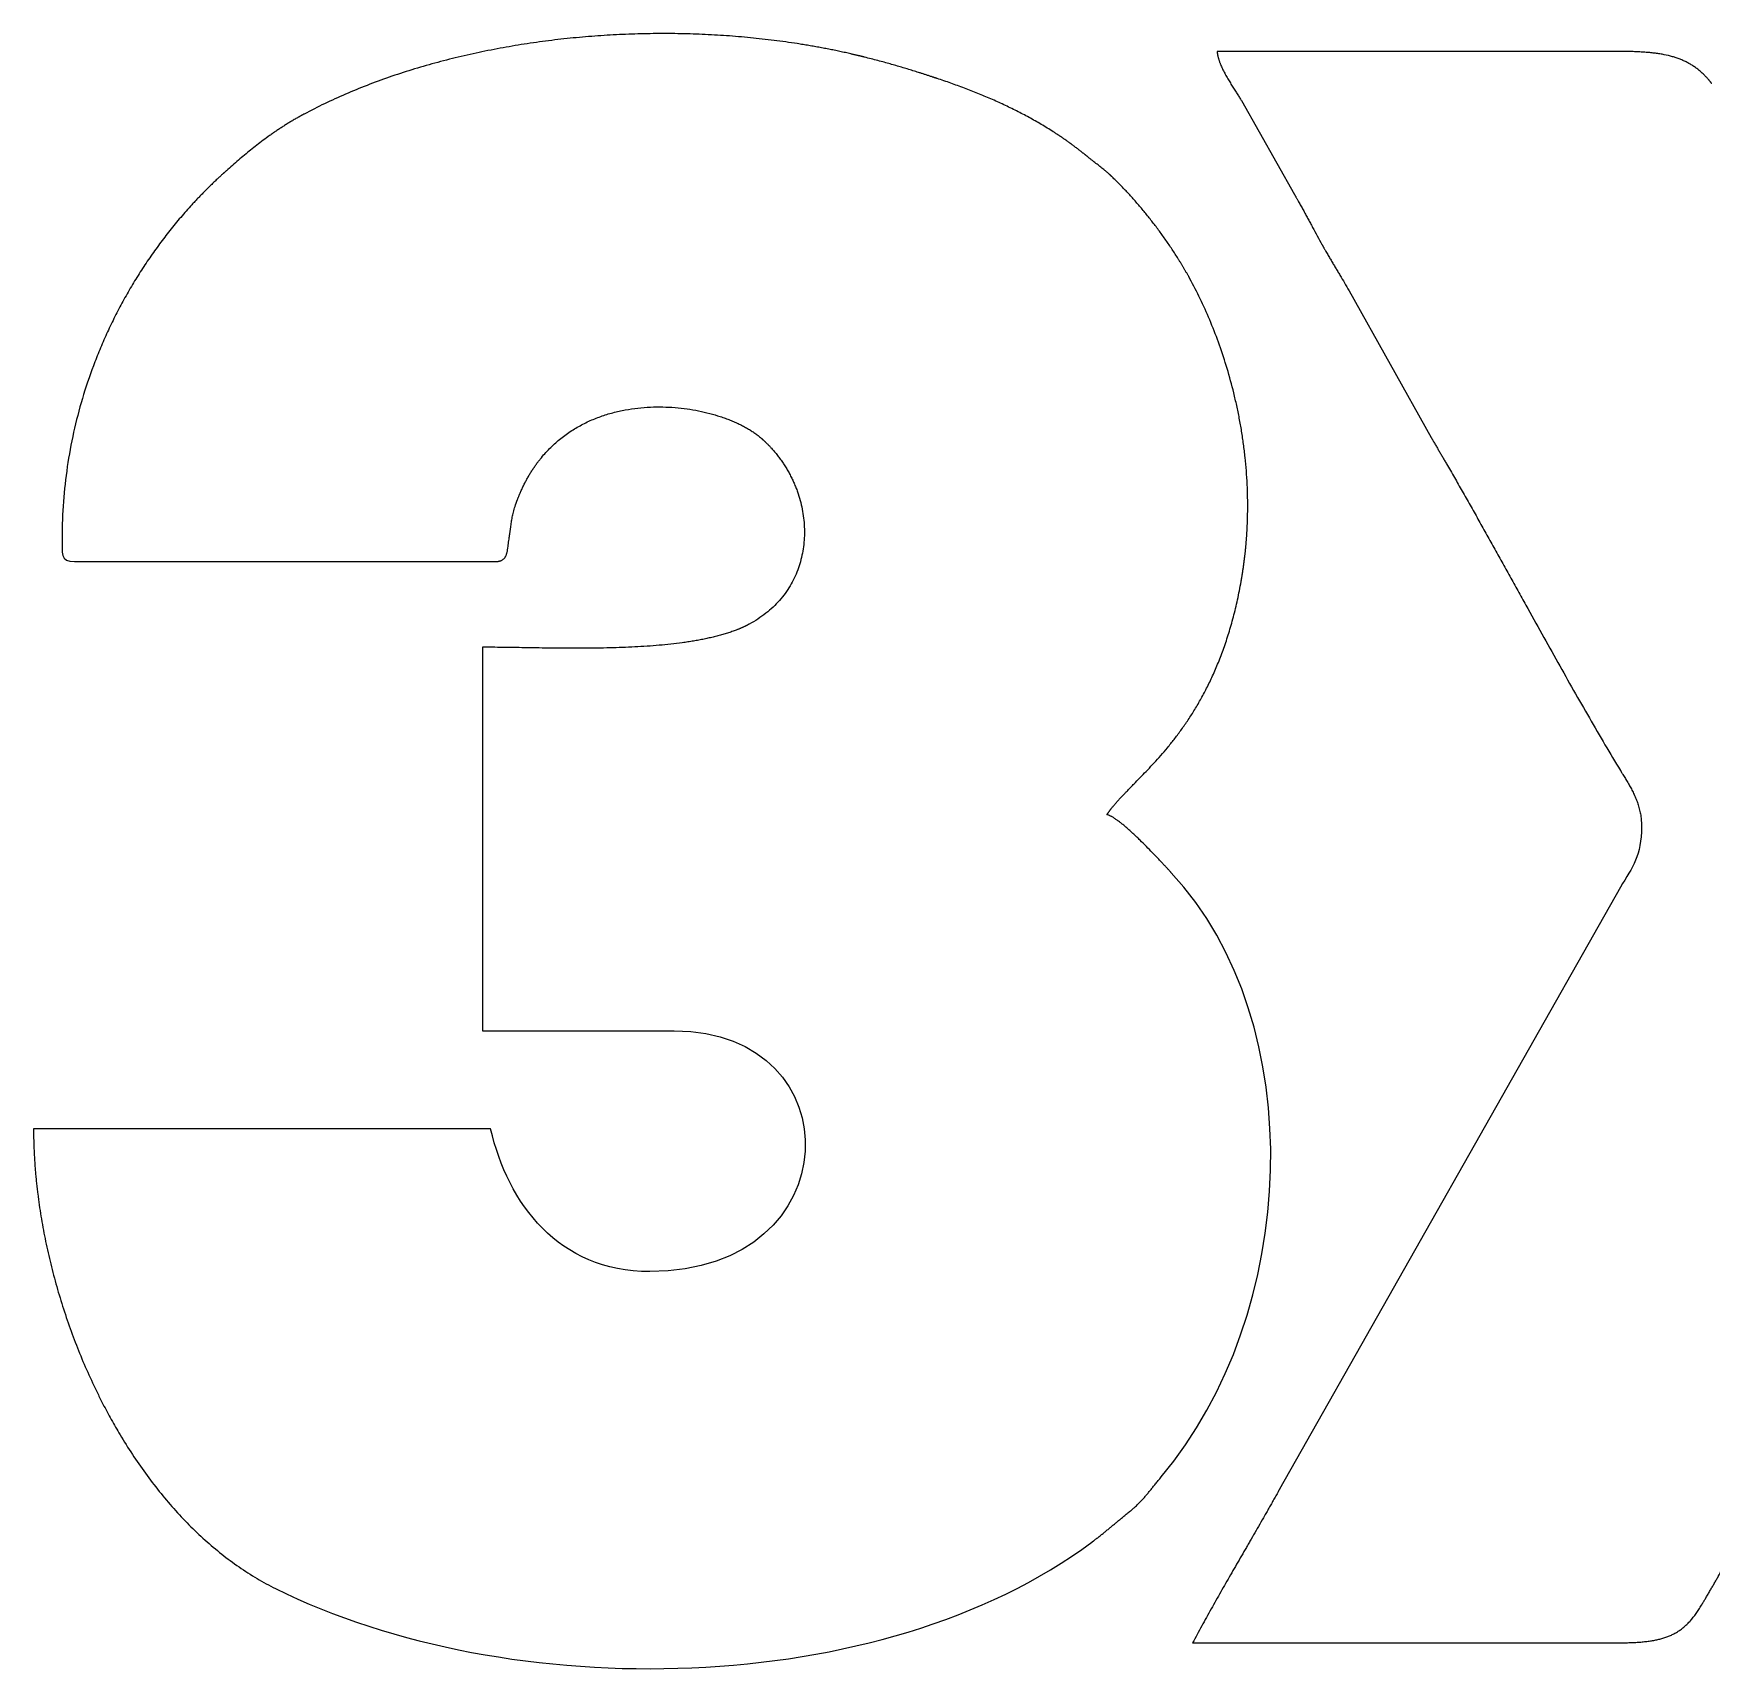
# Model space of a CAD drawing. Header units: millimetres. Extents: x -156 to 4, y -150 to -11.
# Drawn here: x -109.93 to -66.42, y -98.62 to -56.38 of the extents above; entities that cross this region are included whole.
import ezdxf

# ---------------------------------------------------------------- set-up
doc = ezdxf.new("R2010")
doc.units = ezdxf.units.MM
doc.layers.get('0').update_dxf_attribs({"linetype": 'CONTINUOUS'})

msp = doc.modelspace()

# ---------------------------------------------------------------- linework, layer by layer
for p, q in [((-68.971, -56.84), (-79.237, -56.841)), ((-78.608, -58.116), (-77.231, -60.55)), ((-75.817, -63.051), (-73.689, -66.85)), ((-108.871, -70.07), (-97.97, -70.07)), ((-98.287, -72.293), (-98.287, -82.241)), ((-68.78, -78.517), (-77.617, -94.127)), ((-98.287, -82.241), (-93.313, -82.241)), ((-98.076, -84.781), (-109.929, -84.781)), ((-79.872, -98.116), (-69.289, -98.116))]:
    msp.add_line(p, q)
for points, knots in [([(-88.381, -56.989), (-88.381, -56.989), (-88.381, -56.989), (-88.381, -56.988), (-88.381, -56.988), (-88.382, -56.988), (-88.382, -56.988), (-88.383, -56.988), (-88.384, -56.988), (-88.385, -56.987), (-88.386, -56.987), (-88.388, -56.987), (-88.39, -56.986), (-88.392, -56.986), (-88.395, -56.985), (-88.398, -56.984), (-88.403, -56.983), (-88.407, -56.982), (-88.411, -56.981), (-88.417, -56.979), (-88.425, -56.978), (-88.433, -56.975), (-88.442, -56.973), (-88.454, -56.97), (-88.469, -56.967), (-88.486, -56.962), (-88.504, -56.958), (-88.521, -56.954), (-88.539, -56.95), (-88.563, -56.944), (-88.592, -56.937), (-88.628, -56.928), (-88.663, -56.92), (-88.699, -56.912), (-88.746, -56.901), (-88.805, -56.887), (-88.877, -56.871), (-88.949, -56.856), (-89.021, -56.84), (-89.093, -56.825), (-89.165, -56.81), (-89.262, -56.79), (-89.384, -56.766), (-89.53, -56.739), (-89.677, -56.712), (-89.825, -56.686), (-89.974, -56.662), (-90.174, -56.63), (-90.425, -56.593), (-90.728, -56.553), (-91.033, -56.517), (-91.341, -56.484), (-91.65, -56.457), (-91.962, -56.433), (-92.275, -56.413), (-92.695, -56.392), (-93.223, -56.377), (-93.859, -56.376), (-94.497, -56.391), (-95.137, -56.423), (-95.776, -56.473), (-96.413, -56.54), (-97.047, -56.625), (-97.676, -56.727), (-98.3, -56.847), (-98.916, -56.984), (-99.524, -57.14), (-100.121, -57.313), (-100.707, -57.505), (-101.281, -57.716), (-101.84, -57.944), (-102.383, -58.192), (-102.736, -58.37), (-102.91, -58.463)], [0, 0, 0, 0, 0.000047, 0.000094, 0.000188, 0.000376, 0.000564, 0.000752, 0.001129, 0.001505, 0.001882, 0.002258, 0.003011, 0.003764, 0.004517, 0.006024, 0.00753, 0.009037, 0.010544, 0.012051, 0.015066, 0.018082, 0.021098, 0.024116, 0.030153, 0.036194, 0.042239, 0.048286, 0.054337, 0.060391, 0.07251, 0.084642, 0.096787, 0.108945, 0.121116, 0.145498, 0.169931, 0.194415, 0.21895, 0.243535, 0.268169, 0.292852, 0.342362, 0.392062, 0.441947, 0.492013, 0.542255, 0.592668, 0.693991, 0.795947, 0.898497, 1.001605, 1.105232, 1.209341, 1.313893, 1.41885, 1.629816, 1.841933, 2.054891, 2.268381, 2.482098, 2.695742, 2.90902, 3.121649, 3.333356, 3.543879, 3.752975, 3.960417, 4.165998, 4.369537, 4.57088, 4.769905, 4.966524, 4.966524, 4.966524, 4.966524]), ([(-86.5, -57.542), (-86.5, -57.541), (-86.501, -57.541), (-86.503, -57.541), (-86.506, -57.539), (-86.51, -57.538), (-86.516, -57.536), (-86.523, -57.534), (-86.531, -57.531), (-86.545, -57.526), (-86.563, -57.521), (-86.584, -57.514), (-86.604, -57.507), (-86.632, -57.498), (-86.666, -57.487), (-86.706, -57.474), (-86.759, -57.456), (-86.824, -57.435), (-86.901, -57.41), (-87.002, -57.378), (-87.125, -57.339), (-87.272, -57.294), (-87.419, -57.25), (-87.566, -57.207), (-87.717, -57.164), (-87.872, -57.121), (-88.094, -57.062), (-88.264, -57.018), (-88.381, -56.989)], [0, 0, 0, 0, 0.0004679, 0.0009356, 0.0018705, 0.0037379, 0.005602, 0.0074629, 0.0111753, 0.014875, 0.0222373, 0.0295509, 0.0368172, 0.0440372, 0.0583433, 0.0724787, 0.0864529, 0.1139556, 0.1409274, 0.1674441, 0.2194167, 0.2704819, 0.321249, 0.3723279, 0.4243289, 0.4778627, 0.53354, 0.6537673, 0.6537673, 0.6537673, 0.6537673]), ([(-79.237, -56.841), (-79.237, -56.841), (-79.237, -56.841), (-79.237, -56.841), (-79.237, -56.841), (-79.237, -56.841), (-79.237, -56.842), (-79.237, -56.842), (-79.237, -56.842), (-79.237, -56.843), (-79.237, -56.843), (-79.237, -56.844), (-79.237, -56.845), (-79.237, -56.846), (-79.237, -56.848), (-79.237, -56.849), (-79.237, -56.851), (-79.236, -56.854), (-79.236, -56.857), (-79.236, -56.861), (-79.235, -56.864), (-79.235, -56.869), (-79.234, -56.874), (-79.233, -56.881), (-79.232, -56.887), (-79.231, -56.896), (-79.229, -56.908), (-79.227, -56.921), (-79.224, -56.935), (-79.221, -56.948), (-79.218, -56.962), (-79.214, -56.98), (-79.208, -57.004), (-79.2, -57.031), (-79.191, -57.06), (-79.182, -57.088), (-79.172, -57.116), (-79.161, -57.145), (-79.146, -57.183), (-79.126, -57.231), (-79.099, -57.289), (-79.071, -57.346), (-79.041, -57.404), (-79.01, -57.461), (-78.967, -57.537), (-78.912, -57.63), (-78.845, -57.738), (-78.779, -57.841), (-78.726, -57.924), (-78.686, -57.988), (-78.658, -58.032), (-78.632, -58.075), (-78.616, -58.103), (-78.608, -58.116)], [0, 0, 0, 0, 0.0000171, 0.0000342, 0.0000685, 0.0001371, 0.0002057, 0.0002743, 0.0004115, 0.0005487, 0.0008233, 0.001098, 0.0013729, 0.0016479, 0.0021982, 0.002749, 0.0033004, 0.0044047, 0.0055111, 0.0066196, 0.0077302, 0.0088429, 0.0110746, 0.0133148, 0.0155636, 0.0178209, 0.0223613, 0.0269361, 0.0315454, 0.0361892, 0.0408674, 0.0455798, 0.0551059, 0.0647652, 0.074554, 0.0844681, 0.0945022, 0.1046507, 0.1149071, 0.1357153, 0.1568671, 0.1782958, 0.1999299, 0.2216936, 0.2435079, 0.2869585, 0.3296051, 0.370747, 0.4096707, 0.4280768, 0.4456602, 0.4623331, 0.4780096, 0.4780096, 0.4780096, 0.4780096]), ([(-66.413, -57.669), (-66.413, -57.669), (-66.413, -57.669), (-66.413, -57.669), (-66.413, -57.669), (-66.413, -57.668), (-66.413, -57.668), (-66.413, -57.668), (-66.414, -57.668), (-66.414, -57.667), (-66.414, -57.667), (-66.415, -57.666), (-66.416, -57.665), (-66.416, -57.664), (-66.417, -57.663), (-66.418, -57.662), (-66.42, -57.66), (-66.422, -57.657), (-66.424, -57.655), (-66.426, -57.652), (-66.429, -57.649), (-66.432, -57.645), (-66.435, -57.64), (-66.44, -57.635), (-66.445, -57.629), (-66.451, -57.622), (-66.458, -57.613), (-66.467, -57.602), (-66.477, -57.591), (-66.486, -57.58), (-66.495, -57.569), (-66.507, -57.555), (-66.523, -57.538), (-66.542, -57.518), (-66.56, -57.498), (-66.579, -57.478), (-66.605, -57.452), (-66.636, -57.421), (-66.675, -57.385), (-66.715, -57.351), (-66.754, -57.318), (-66.795, -57.286), (-66.836, -57.256), (-66.891, -57.218), (-66.962, -57.173), (-67.05, -57.124), (-67.141, -57.08), (-67.234, -57.041), (-67.331, -57.006), (-67.467, -56.964), (-67.608, -56.931), (-67.755, -56.904), (-67.871, -56.888), (-67.991, -56.874), (-68.116, -56.863), (-68.246, -56.854), (-68.381, -56.848), (-68.521, -56.843), (-68.666, -56.841), (-68.816, -56.84), (-68.919, -56.84), (-68.971, -56.84)], [0, 0, 0, 0, 0.000019, 0.000038, 0.0000762, 0.0001524, 0.0002287, 0.0003049, 0.0004574, 0.0006099, 0.0009147, 0.0012195, 0.0015242, 0.0018288, 0.0024377, 0.0030463, 0.0036545, 0.0048698, 0.0060838, 0.0072963, 0.0085074, 0.0097171, 0.0121323, 0.014542, 0.0169462, 0.0193449, 0.0241262, 0.0288861, 0.0336251, 0.0383436, 0.0430417, 0.0477201, 0.0570185, 0.0662419, 0.0753931, 0.0844751, 0.0934911, 0.1113364, 0.128954, 0.1463689, 0.1636066, 0.1806923, 0.197652, 0.2145113, 0.248028, 0.2814497, 0.3149754, 0.348797, 0.3830965, 0.418045, 0.4904981, 0.528299, 0.5673128, 0.6076522, 0.6494205, 0.6927129, 0.7376173, 0.7842157, 0.8325852, 0.8827987, 0.9349261, 0.9349261, 0.9349261, 0.9349261]), ([(-82.6, -59.568), (-82.6, -59.568), (-82.6, -59.568), (-82.6, -59.568), (-82.6, -59.568), (-82.601, -59.567), (-82.601, -59.567), (-82.602, -59.566), (-82.603, -59.565), (-82.604, -59.564), (-82.606, -59.563), (-82.608, -59.561), (-82.611, -59.559), (-82.614, -59.557), (-82.617, -59.554), (-82.622, -59.55), (-82.628, -59.545), (-82.635, -59.539), (-82.644, -59.532), (-82.653, -59.525), (-82.662, -59.517), (-82.674, -59.508), (-82.689, -59.496), (-82.707, -59.481), (-82.725, -59.467), (-82.749, -59.448), (-82.779, -59.425), (-82.815, -59.397), (-82.851, -59.369), (-82.888, -59.341), (-82.924, -59.314), (-82.973, -59.277), (-83.034, -59.232), (-83.109, -59.179), (-83.183, -59.127), (-83.258, -59.075), (-83.334, -59.024), (-83.41, -58.974), (-83.512, -58.907), (-83.641, -58.827), (-83.797, -58.732), (-83.955, -58.641), (-84.114, -58.552), (-84.275, -58.466), (-84.492, -58.354), (-84.768, -58.22), (-85.104, -58.068), (-85.445, -57.925), (-85.792, -57.79), (-86.144, -57.662), (-86.38, -57.581), (-86.5, -57.542)], [0, 0, 0, 0, 0.00006, 0.00012, 0.000239, 0.000479, 0.000718, 0.000957, 0.001436, 0.001915, 0.002872, 0.00383, 0.004787, 0.005745, 0.007659, 0.009574, 0.011488, 0.015316, 0.019143, 0.02297, 0.026796, 0.030622, 0.038271, 0.045917, 0.053562, 0.061204, 0.076481, 0.091749, 0.10701, 0.122263, 0.137509, 0.152748, 0.183208, 0.213646, 0.244067, 0.274472, 0.304866, 0.335251, 0.36563, 0.426384, 0.487149, 0.547946, 0.608794, 0.669712, 0.730715, 0.853031, 0.975851, 1.099257, 1.223312, 1.348062, 1.473537, 1.473537, 1.473537, 1.473537]), ([(-102.91, -58.463), (-102.91, -58.463), (-102.91, -58.463), (-102.91, -58.463), (-102.911, -58.463), (-102.911, -58.464), (-102.912, -58.464), (-102.913, -58.465), (-102.914, -58.465), (-102.916, -58.466), (-102.919, -58.468), (-102.922, -58.469), (-102.925, -58.471), (-102.929, -58.473), (-102.934, -58.476), (-102.94, -58.479), (-102.948, -58.483), (-102.958, -58.489), (-102.97, -58.495), (-102.982, -58.502), (-102.994, -58.508), (-103.01, -58.517), (-103.03, -58.528), (-103.053, -58.541), (-103.077, -58.555), (-103.108, -58.572), (-103.147, -58.595), (-103.193, -58.622), (-103.239, -58.649), (-103.285, -58.676), (-103.33, -58.704), (-103.39, -58.741), (-103.464, -58.788), (-103.552, -58.846), (-103.639, -58.904), (-103.724, -58.963), (-103.837, -59.042), (-103.976, -59.144), (-104.139, -59.269), (-104.301, -59.397), (-104.46, -59.528), (-104.617, -59.661), (-104.774, -59.797), (-104.878, -59.889), (-104.93, -59.935)], [0, 0, 0, 0, 0.0000713, 0.0001427, 0.0002855, 0.000571, 0.0008565, 0.001142, 0.001713, 0.0022838, 0.0034253, 0.0045665, 0.0057073, 0.0068478, 0.009128, 0.0114069, 0.0136845, 0.0182361, 0.0227828, 0.0273247, 0.0318618, 0.0363942, 0.0454449, 0.0544773, 0.0634918, 0.0724887, 0.0904313, 0.1083082, 0.1261225, 0.1438772, 0.1615752, 0.1792196, 0.2143583, 0.2493165, 0.2841164, 0.3187794, 0.3533268, 0.422155, 0.4907595, 0.5592893, 0.6278851, 0.6966803, 0.765802, 0.8353714, 0.8353714, 0.8353714, 0.8353714]), ([(-81.961, -60.093), (-81.961, -60.093), (-81.961, -60.093), (-81.961, -60.093), (-81.962, -60.092), (-81.962, -60.092), (-81.963, -60.091), (-81.964, -60.09), (-81.966, -60.088), (-81.968, -60.086), (-81.971, -60.083), (-81.974, -60.08), (-81.978, -60.077), (-81.982, -60.072), (-81.988, -60.067), (-81.995, -60.061), (-82.004, -60.052), (-82.015, -60.042), (-82.029, -60.029), (-82.042, -60.017), (-82.055, -60.005), (-82.073, -59.99), (-82.095, -59.971), (-82.121, -59.948), (-82.147, -59.927), (-82.181, -59.898), (-82.223, -59.864), (-82.275, -59.823), (-82.326, -59.783), (-82.379, -59.743), (-82.432, -59.702), (-82.486, -59.659), (-82.543, -59.615), (-82.58, -59.584), (-82.6, -59.568)], [0, 0, 0, 0, 0.0001004, 0.0002008, 0.0004015, 0.0008026, 0.0012035, 0.001604, 0.002404, 0.0032028, 0.0047964, 0.006385, 0.0079685, 0.0095469, 0.0126892, 0.0158121, 0.0189162, 0.0250696, 0.0311532, 0.0371703, 0.0431247, 0.04902, 0.0606471, 0.0720801, 0.083347, 0.0944758, 0.116429, 0.1381586, 0.1598804, 0.1818083, 0.204155, 0.2271335, 0.2509579, 0.2758444, 0.2758444, 0.2758444, 0.2758444]), ([(-104.93, -59.935), (-104.93, -59.935), (-104.93, -59.935), (-104.93, -59.935), (-104.931, -59.935), (-104.931, -59.935), (-104.931, -59.936), (-104.932, -59.936), (-104.932, -59.937), (-104.933, -59.937), (-104.934, -59.938), (-104.935, -59.939), (-104.937, -59.941), (-104.938, -59.942), (-104.94, -59.944), (-104.943, -59.946), (-104.946, -59.949), (-104.951, -59.953), (-104.956, -59.958), (-104.961, -59.962), (-104.966, -59.967), (-104.973, -59.973), (-104.981, -59.98), (-104.991, -59.989), (-105.001, -59.998), (-105.011, -60.008), (-105.021, -60.017), (-105.035, -60.029), (-105.052, -60.044), (-105.072, -60.063), (-105.092, -60.081), (-105.112, -60.1), (-105.138, -60.124), (-105.172, -60.155), (-105.211, -60.193), (-105.251, -60.23), (-105.29, -60.268), (-105.329, -60.306), (-105.368, -60.344), (-105.42, -60.395), (-105.484, -60.46), (-105.561, -60.537), (-105.637, -60.616), (-105.712, -60.695), (-105.787, -60.775), (-105.885, -60.883), (-106.007, -61.019), (-106.15, -61.185), (-106.29, -61.354), (-106.428, -61.525), (-106.562, -61.699), (-106.694, -61.876), (-106.823, -62.055), (-106.991, -62.296), (-107.193, -62.604), (-107.424, -62.982), (-107.641, -63.369), (-107.846, -63.763), (-108.038, -64.166), (-108.216, -64.575), (-108.435, -65.131), (-108.673, -65.841), (-108.9, -66.716), (-109.065, -67.609), (-109.166, -68.517), (-109.188, -69.128), (-109.188, -69.435)], [0, 0, 0, 0, 0.000035, 0.000071, 0.000142, 0.000283, 0.000425, 0.000567, 0.00085, 0.001134, 0.001701, 0.002268, 0.002835, 0.003402, 0.004536, 0.00567, 0.006804, 0.009072, 0.01134, 0.013609, 0.015877, 0.018146, 0.022683, 0.02722, 0.031757, 0.036295, 0.040833, 0.045371, 0.054449, 0.063527, 0.072606, 0.081686, 0.090767, 0.108933, 0.127102, 0.145276, 0.163453, 0.181635, 0.199821, 0.218011, 0.254404, 0.290813, 0.32724, 0.363684, 0.400146, 0.436625, 0.509636, 0.58272, 0.655875, 0.729105, 0.802408, 0.875785, 0.949236, 1.022762, 1.170033, 1.317604, 1.465476, 1.613652, 1.762135, 1.91093, 2.060046, 2.359243, 2.659907, 2.962251, 3.266582, 3.573318, 3.573318, 3.573318, 3.573318]), ([(-79.907, -62.802), (-79.907, -62.802), (-79.907, -62.802), (-79.907, -62.802), (-79.908, -62.801), (-79.908, -62.8), (-79.909, -62.799), (-79.909, -62.798), (-79.91, -62.797), (-79.912, -62.794), (-79.913, -62.791), (-79.916, -62.787), (-79.918, -62.783), (-79.92, -62.778), (-79.924, -62.771), (-79.928, -62.764), (-79.934, -62.753), (-79.941, -62.74), (-79.949, -62.725), (-79.958, -62.709), (-79.966, -62.694), (-79.978, -62.673), (-79.992, -62.648), (-80.01, -62.617), (-80.027, -62.586), (-80.045, -62.555), (-80.063, -62.524), (-80.086, -62.483), (-80.117, -62.432), (-80.153, -62.37), (-80.191, -62.309), (-80.228, -62.248), (-80.279, -62.167), (-80.344, -62.065), (-80.423, -61.945), (-80.504, -61.825), (-80.586, -61.706), (-80.671, -61.588), (-80.756, -61.471), (-80.872, -61.317), (-81.019, -61.128), (-81.201, -60.907), (-81.386, -60.692), (-81.574, -60.484), (-81.765, -60.285), (-81.895, -60.156), (-81.961, -60.093)], [0, 0, 0, 0, 0.000092, 0.000183, 0.000366, 0.000733, 0.0011, 0.001466, 0.0022, 0.002933, 0.0044, 0.005868, 0.007335, 0.008803, 0.01174, 0.014677, 0.017616, 0.023497, 0.029381, 0.03527, 0.041164, 0.047061, 0.058867, 0.070689, 0.082526, 0.094377, 0.106243, 0.118122, 0.14192, 0.165767, 0.189659, 0.213593, 0.237564, 0.285605, 0.33375, 0.381968, 0.430229, 0.4785, 0.526749, 0.574944, 0.671045, 0.766547, 0.861194, 0.954729, 1.046899, 1.137455, 1.137455, 1.137455, 1.137455]), ([(-77.231, -60.55), (-77.231, -60.55), (-77.231, -60.551), (-77.23, -60.552), (-77.229, -60.554), (-77.227, -60.557), (-77.226, -60.56), (-77.223, -60.565), (-77.22, -60.57), (-77.214, -60.579), (-77.208, -60.591), (-77.2, -60.604), (-77.193, -60.618), (-77.182, -60.636), (-77.17, -60.658), (-77.154, -60.685), (-77.134, -60.721), (-77.109, -60.765), (-77.08, -60.818), (-77.05, -60.872), (-77.021, -60.925), (-76.982, -60.995), (-76.935, -61.083), (-76.877, -61.189), (-76.82, -61.296), (-76.742, -61.44), (-76.642, -61.625), (-76.56, -61.773), (-76.518, -61.848)], [0, 0, 0, 0, 0.0003272, 0.0006544, 0.0013088, 0.0026169, 0.0039243, 0.005231, 0.0078423, 0.0104508, 0.0156597, 0.0208579, 0.0260459, 0.0312238, 0.0415507, 0.0518412, 0.0620976, 0.0825179, 0.1028307, 0.1230551, 0.1432104, 0.1633154, 0.2034508, 0.243613, 0.2839531, 0.3246224, 0.4075525, 0.4936155, 0.4936155, 0.4936155, 0.4936155]), ([(-76.518, -61.848), (-76.518, -61.848), (-76.518, -61.849), (-76.517, -61.85), (-76.516, -61.852), (-76.515, -61.855), (-76.513, -61.858), (-76.51, -61.862), (-76.507, -61.868), (-76.502, -61.877), (-76.496, -61.888), (-76.488, -61.901), (-76.481, -61.914), (-76.471, -61.932), (-76.459, -61.954), (-76.444, -61.98), (-76.424, -62.014), (-76.4, -62.057), (-76.37, -62.107), (-76.341, -62.157), (-76.312, -62.207), (-76.273, -62.272), (-76.225, -62.353), (-76.167, -62.45), (-76.109, -62.546), (-76.032, -62.677), (-75.933, -62.845), (-75.856, -62.982), (-75.817, -63.051)], [0, 0, 0, 0, 0.0003215, 0.000643, 0.0012859, 0.0025706, 0.0038541, 0.0051365, 0.0076977, 0.0102542, 0.0153537, 0.0204351, 0.0254991, 0.0305458, 0.0405896, 0.0505695, 0.0604889, 0.0801587, 0.0996247, 0.1189121, 0.1380465, 0.157053, 0.194784, 0.2323069, 0.269823, 0.3075341, 0.3843493, 0.4643786, 0.4643786, 0.4643786, 0.4643786]), ([(-78.615, -70.587), (-78.615, -70.587), (-78.615, -70.587), (-78.615, -70.587), (-78.615, -70.587), (-78.615, -70.586), (-78.614, -70.586), (-78.614, -70.586), (-78.614, -70.585), (-78.614, -70.584), (-78.614, -70.583), (-78.614, -70.581), (-78.613, -70.58), (-78.613, -70.578), (-78.613, -70.576), (-78.612, -70.573), (-78.611, -70.569), (-78.611, -70.564), (-78.61, -70.559), (-78.609, -70.553), (-78.608, -70.547), (-78.606, -70.54), (-78.605, -70.53), (-78.603, -70.519), (-78.601, -70.507), (-78.598, -70.492), (-78.595, -70.473), (-78.591, -70.451), (-78.588, -70.428), (-78.584, -70.405), (-78.58, -70.382), (-78.575, -70.352), (-78.57, -70.314), (-78.563, -70.269), (-78.556, -70.223), (-78.55, -70.178), (-78.542, -70.117), (-78.532, -70.041), (-78.521, -69.951), (-78.51, -69.86), (-78.501, -69.769), (-78.492, -69.679), (-78.484, -69.588), (-78.474, -69.468), (-78.464, -69.318), (-78.455, -69.138), (-78.448, -68.958), (-78.445, -68.779), (-78.444, -68.601), (-78.446, -68.364), (-78.456, -68.07), (-78.478, -67.719), (-78.509, -67.372), (-78.551, -67.029), (-78.601, -66.689), (-78.66, -66.354), (-78.728, -66.024), (-78.828, -65.593), (-78.971, -65.067), (-79.17, -64.459), (-79.394, -63.877), (-79.638, -63.326), (-79.815, -62.973), (-79.907, -62.802)], [0, 0, 0, 0, 0.00003, 0.00006, 0.00012, 0.000241, 0.000361, 0.000482, 0.000723, 0.000964, 0.001446, 0.001927, 0.002409, 0.002891, 0.003855, 0.004819, 0.005782, 0.007709, 0.009636, 0.011563, 0.013489, 0.015415, 0.019267, 0.023118, 0.026967, 0.030816, 0.038511, 0.046203, 0.053891, 0.061575, 0.069256, 0.076933, 0.092277, 0.107607, 0.122923, 0.138225, 0.153513, 0.184048, 0.214529, 0.244956, 0.27533, 0.30565, 0.335919, 0.366136, 0.426413, 0.486487, 0.546357, 0.606024, 0.665489, 0.724752, 0.84266, 0.959737, 1.075958, 1.191289, 1.30569, 1.419111, 1.531498, 1.642789, 1.861789, 2.075525, 2.283323, 2.48445, 2.67813, 2.67813, 2.67813, 2.67813]), ([(-97.43, -68.6), (-97.43, -68.6), (-97.43, -68.6), (-97.43, -68.6), (-97.43, -68.6), (-97.43, -68.599), (-97.43, -68.599), (-97.429, -68.599), (-97.429, -68.599), (-97.429, -68.599), (-97.429, -68.598), (-97.429, -68.598), (-97.429, -68.598), (-97.429, -68.597), (-97.429, -68.596), (-97.428, -68.596), (-97.428, -68.594), (-97.427, -68.593), (-97.427, -68.591), (-97.426, -68.59), (-97.426, -68.588), (-97.425, -68.586), (-97.424, -68.583), (-97.423, -68.58), (-97.422, -68.577), (-97.42, -68.573), (-97.418, -68.567), (-97.416, -68.561), (-97.414, -68.554), (-97.411, -68.548), (-97.409, -68.541), (-97.406, -68.533), (-97.402, -68.522), (-97.398, -68.509), (-97.393, -68.496), (-97.388, -68.484), (-97.382, -68.467), (-97.374, -68.446), (-97.364, -68.421), (-97.354, -68.396), (-97.344, -68.371), (-97.334, -68.346), (-97.324, -68.322), (-97.31, -68.289), (-97.293, -68.249), (-97.271, -68.202), (-97.25, -68.155), (-97.227, -68.109), (-97.205, -68.063), (-97.174, -68.003), (-97.135, -67.929), (-97.086, -67.843), (-97.036, -67.76), (-96.983, -67.678), (-96.93, -67.599), (-96.875, -67.522), (-96.819, -67.448), (-96.742, -67.352), (-96.643, -67.238), (-96.518, -67.108), (-96.389, -66.987), (-96.255, -66.875), (-96.117, -66.771), (-95.976, -66.674), (-95.831, -66.586), (-95.683, -66.505), (-95.482, -66.407), (-95.224, -66.303), (-94.907, -66.205), (-94.585, -66.133), (-94.26, -66.085), (-93.935, -66.06), (-93.613, -66.056), (-93.296, -66.072), (-92.986, -66.106), (-92.686, -66.158), (-92.398, -66.224), (-92.168, -66.292), (-91.992, -66.352), (-91.866, -66.4), (-91.745, -66.451), (-91.63, -66.504), (-91.52, -66.559), (-91.415, -66.617), (-91.317, -66.676), (-91.226, -66.738), (-91.141, -66.801), (-91.088, -66.845), (-91.062, -66.867)], [0, 0, 0, 0, 0.000009, 0.000018, 0.000036, 0.000072, 0.000108, 0.000144, 0.000215, 0.000287, 0.000431, 0.000575, 0.000719, 0.000863, 0.00115, 0.001438, 0.001726, 0.002301, 0.002875, 0.00345, 0.004025, 0.004599, 0.005748, 0.006896, 0.008043, 0.009189, 0.011481, 0.01377, 0.016057, 0.018342, 0.020625, 0.022905, 0.027458, 0.032002, 0.036538, 0.041064, 0.045581, 0.054589, 0.063562, 0.0725, 0.081403, 0.090272, 0.099108, 0.107909, 0.125414, 0.14279, 0.160039, 0.177164, 0.194169, 0.211056, 0.244487, 0.277481, 0.310059, 0.342244, 0.374057, 0.40552, 0.436653, 0.467476, 0.528266, 0.588044, 0.646951, 0.705114, 0.762651, 0.819665, 0.876246, 0.932475, 0.988415, 1.099606, 1.210128, 1.320089, 1.429438, 1.537993, 1.64546, 1.751454, 1.855518, 1.957137, 2.055756, 2.150793, 2.196789, 2.241668, 2.285357, 2.327786, 2.368888, 2.408599, 2.44686, 2.483622, 2.518841, 2.55249, 2.55249, 2.55249, 2.55249]), ([(-91.062, -66.867), (-91.062, -66.867), (-91.062, -66.867), (-91.062, -66.867), (-91.062, -66.867), (-91.062, -66.867), (-91.062, -66.867), (-91.062, -66.868), (-91.061, -66.868), (-91.061, -66.868), (-91.061, -66.868), (-91.06, -66.869), (-91.06, -66.869), (-91.059, -66.87), (-91.058, -66.871), (-91.057, -66.872), (-91.055, -66.873), (-91.054, -66.875), (-91.052, -66.876), (-91.05, -66.878), (-91.048, -66.88), (-91.045, -66.882), (-91.042, -66.885), (-91.038, -66.889), (-91.033, -66.893), (-91.027, -66.898), (-91.022, -66.903), (-91.016, -66.909), (-91.01, -66.914), (-91.002, -66.921), (-90.993, -66.93), (-90.981, -66.941), (-90.97, -66.951), (-90.959, -66.962), (-90.944, -66.977), (-90.925, -66.995), (-90.903, -67.017), (-90.881, -67.039), (-90.86, -67.061), (-90.838, -67.084), (-90.817, -67.106), (-90.789, -67.137), (-90.755, -67.175), (-90.715, -67.222), (-90.676, -67.269), (-90.638, -67.317), (-90.601, -67.365), (-90.552, -67.431), (-90.494, -67.514), (-90.429, -67.615), (-90.367, -67.719), (-90.31, -67.824), (-90.256, -67.931), (-90.207, -68.039), (-90.161, -68.149), (-90.106, -68.296), (-90.048, -68.483), (-89.995, -68.711), (-89.958, -68.94), (-89.939, -69.17), (-89.938, -69.4), (-89.954, -69.628), (-89.988, -69.853), (-90.04, -70.074), (-90.111, -70.29), (-90.201, -70.5), (-90.309, -70.703), (-90.437, -70.897), (-90.585, -71.082), (-90.752, -71.255), (-90.938, -71.417), (-91.146, -71.565), (-91.294, -71.653), (-91.372, -71.694)], [0, 0, 0, 0, 0.00002, 0.000041, 0.000082, 0.000164, 0.000245, 0.000327, 0.000491, 0.000655, 0.000818, 0.000982, 0.001309, 0.001637, 0.001964, 0.002619, 0.003273, 0.003928, 0.004582, 0.005237, 0.006545, 0.007854, 0.009162, 0.01047, 0.013085, 0.015698, 0.018311, 0.020923, 0.023534, 0.026144, 0.03136, 0.036572, 0.041781, 0.046985, 0.052186, 0.062576, 0.072951, 0.08331, 0.093655, 0.103986, 0.114303, 0.124605, 0.14517, 0.165682, 0.186142, 0.206553, 0.226916, 0.247232, 0.287727, 0.328048, 0.368204, 0.4082, 0.448041, 0.487734, 0.52728, 0.566683, 0.645061, 0.722902, 0.800229, 0.877077, 0.953494, 1.029549, 1.105339, 1.180994, 1.256682, 1.332619, 1.409063, 1.486328, 1.564773, 1.644811, 1.726895, 1.811519, 1.899209, 1.899209, 1.899209, 1.899209]), ([(-73.689, -66.85), (-73.689, -66.85), (-73.689, -66.851), (-73.688, -66.852), (-73.687, -66.853), (-73.686, -66.855), (-73.684, -66.858), (-73.682, -66.862), (-73.68, -66.866), (-73.676, -66.873), (-73.67, -66.882), (-73.664, -66.892), (-73.658, -66.903), (-73.65, -66.917), (-73.639, -66.935), (-73.627, -66.956), (-73.61, -66.984), (-73.589, -67.02), (-73.564, -67.062), (-73.539, -67.105), (-73.514, -67.148), (-73.481, -67.205), (-73.439, -67.277), (-73.388, -67.363), (-73.338, -67.45), (-73.271, -67.566), (-73.186, -67.712), (-73.085, -67.888), (-72.983, -68.066), (-72.882, -68.245), (-72.779, -68.425), (-72.643, -68.666), (-72.472, -68.97), (-72.266, -69.337), (-72.06, -69.707), (-71.853, -70.078), (-71.646, -70.451), (-71.439, -70.825), (-71.163, -71.322), (-70.818, -71.943), (-70.406, -72.681), (-69.996, -73.409), (-69.588, -74.121), (-69.185, -74.813), (-68.915, -75.266), (-68.78, -75.488)], [0, 0, 0, 0, 0.000255, 0.00051, 0.00102, 0.00204, 0.00306, 0.004081, 0.006122, 0.008164, 0.012249, 0.016336, 0.020425, 0.024516, 0.032704, 0.040901, 0.049105, 0.065538, 0.082002, 0.098496, 0.115022, 0.131578, 0.164779, 0.198098, 0.23153, 0.265074, 0.332484, 0.400305, 0.468514, 0.537087, 0.606002, 0.675235, 0.814564, 0.954888, 1.096022, 1.237777, 1.379968, 1.522408, 1.66491, 1.94935, 2.231793, 2.510749, 2.784733, 3.052268, 3.311893, 3.311893, 3.311893, 3.311893]), ([(-97.6, -69.488), (-97.6, -69.487), (-97.6, -69.487), (-97.6, -69.486), (-97.599, -69.484), (-97.599, -69.481), (-97.598, -69.478), (-97.598, -69.474), (-97.597, -69.469), (-97.596, -69.461), (-97.594, -69.451), (-97.592, -69.439), (-97.59, -69.427), (-97.588, -69.411), (-97.585, -69.392), (-97.581, -69.37), (-97.577, -69.341), (-97.572, -69.306), (-97.567, -69.265), (-97.561, -69.226), (-97.556, -69.189), (-97.55, -69.141), (-97.543, -69.084), (-97.533, -69.018), (-97.522, -68.952), (-97.51, -68.887), (-97.495, -68.821), (-97.47, -68.724), (-97.447, -68.65), (-97.43, -68.6)], [0, 0, 0, 0, 0.0002657, 0.0005311, 0.0010615, 0.0021195, 0.003174, 0.004225, 0.0063168, 0.008395, 0.0125108, 0.0165736, 0.0205843, 0.0245441, 0.0323148, 0.039894, 0.04729, 0.0615654, 0.0752069, 0.08828, 0.1008504, 0.1129832, 0.1361979, 0.1584483, 0.1802639, 0.202183, 0.2247544, 0.2485364, 0.3019904, 0.3019904, 0.3019904, 0.3019904]), ([(-97.97, -70.07), (-97.97, -70.07), (-97.97, -70.07), (-97.97, -70.07), (-97.97, -70.07), (-97.97, -70.07), (-97.969, -70.07), (-97.969, -70.07), (-97.969, -70.07), (-97.968, -70.07), (-97.968, -70.07), (-97.967, -70.07), (-97.966, -70.07), (-97.966, -70.07), (-97.964, -70.07), (-97.963, -70.07), (-97.961, -70.07), (-97.959, -70.07), (-97.956, -70.07), (-97.954, -70.07), (-97.951, -70.07), (-97.947, -70.07), (-97.943, -70.07), (-97.938, -70.069), (-97.933, -70.069), (-97.926, -70.069), (-97.918, -70.068), (-97.908, -70.067), (-97.898, -70.066), (-97.889, -70.065), (-97.88, -70.064), (-97.868, -70.062), (-97.854, -70.059), (-97.838, -70.055), (-97.823, -70.05), (-97.808, -70.044), (-97.79, -70.037), (-97.77, -70.026), (-97.747, -70.01), (-97.727, -69.992), (-97.71, -69.972), (-97.695, -69.95), (-97.682, -69.926), (-97.671, -69.901), (-97.662, -69.873), (-97.653, -69.845), (-97.646, -69.814), (-97.64, -69.783), (-97.635, -69.75), (-97.629, -69.703), (-97.621, -69.642), (-97.612, -69.566), (-97.604, -69.514), (-97.6, -69.488)], [0, 0, 0, 0, 0.0000144, 0.0000289, 0.0000579, 0.0001158, 0.0001736, 0.0002315, 0.0003471, 0.0004627, 0.0006935, 0.000924, 0.0011542, 0.001384, 0.0018427, 0.0023001, 0.0027561, 0.0036643, 0.0045672, 0.0054649, 0.0063574, 0.0072447, 0.0090042, 0.0107434, 0.0124626, 0.0141622, 0.0175034, 0.020769, 0.0239612, 0.0270823, 0.0301346, 0.0331204, 0.0389016, 0.044446, 0.0497741, 0.054907, 0.0598666, 0.0693511, 0.0784125, 0.0872281, 0.0959623, 0.1047584, 0.1137332, 0.1229763, 0.1325513, 0.1424996, 0.1528446, 0.1635957, 0.1747518, 0.186304, 0.2105384, 0.2361606, 0.2630292, 0.2630292, 0.2630292, 0.2630292]), ([(-82.095, -76.632), (-82.095, -76.632), (-82.095, -76.632), (-82.095, -76.632), (-82.095, -76.632), (-82.095, -76.631), (-82.094, -76.631), (-82.094, -76.631), (-82.094, -76.63), (-82.093, -76.63), (-82.093, -76.629), (-82.092, -76.628), (-82.092, -76.627), (-82.091, -76.625), (-82.089, -76.624), (-82.088, -76.622), (-82.086, -76.619), (-82.084, -76.616), (-82.081, -76.611), (-82.078, -76.607), (-82.076, -76.603), (-82.072, -76.598), (-82.067, -76.591), (-82.061, -76.583), (-82.055, -76.575), (-82.048, -76.564), (-82.038, -76.55), (-82.026, -76.534), (-82.013, -76.517), (-82.001, -76.501), (-81.988, -76.485), (-81.971, -76.463), (-81.948, -76.435), (-81.921, -76.402), (-81.893, -76.368), (-81.864, -76.335), (-81.835, -76.301), (-81.804, -76.267), (-81.763, -76.221), (-81.709, -76.163), (-81.643, -76.093), (-81.574, -76.021), (-81.502, -75.948), (-81.429, -75.873), (-81.328, -75.769), (-81.196, -75.635), (-81.034, -75.467), (-80.867, -75.289), (-80.697, -75.099), (-80.524, -74.897), (-80.35, -74.681), (-80.176, -74.45), (-80.004, -74.203), (-79.833, -73.938), (-79.667, -73.655), (-79.505, -73.352), (-79.349, -73.028), (-79.201, -72.683), (-79.061, -72.313), (-78.93, -71.919), (-78.811, -71.5), (-78.704, -71.054), (-78.643, -70.746), (-78.615, -70.587)], [0, 0, 0, 0, 0.000025, 0.000051, 0.000102, 0.000204, 0.000306, 0.000408, 0.000613, 0.000817, 0.001226, 0.001635, 0.002044, 0.002453, 0.003273, 0.004092, 0.004913, 0.006556, 0.008203, 0.009852, 0.011503, 0.013158, 0.016476, 0.019806, 0.023147, 0.0265, 0.033241, 0.04003, 0.046867, 0.053753, 0.060689, 0.067674, 0.081796, 0.096122, 0.110656, 0.125399, 0.140354, 0.155522, 0.170905, 0.20232, 0.234607, 0.267771, 0.301815, 0.336739, 0.372546, 0.446805, 0.524599, 0.605948, 0.690893, 0.779507, 0.871894, 0.968202, 1.068617, 1.173371, 1.282741, 1.397047, 1.516649, 1.641952, 1.773392, 1.911443, 2.056605, 2.209407, 2.370396, 2.370396, 2.370396, 2.370396]), ([(-91.372, -71.694), (-91.372, -71.694), (-91.372, -71.694), (-91.372, -71.694), (-91.372, -71.695), (-91.372, -71.695), (-91.372, -71.695), (-91.372, -71.695), (-91.373, -71.695), (-91.373, -71.695), (-91.374, -71.696), (-91.375, -71.696), (-91.375, -71.696), (-91.376, -71.697), (-91.378, -71.698), (-91.379, -71.698), (-91.381, -71.699), (-91.384, -71.701), (-91.387, -71.702), (-91.39, -71.704), (-91.393, -71.705), (-91.397, -71.708), (-91.402, -71.71), (-91.408, -71.713), (-91.414, -71.716), (-91.422, -71.721), (-91.432, -71.726), (-91.444, -71.732), (-91.457, -71.738), (-91.469, -71.744), (-91.482, -71.75), (-91.499, -71.758), (-91.52, -71.768), (-91.546, -71.779), (-91.572, -71.791), (-91.598, -71.802), (-91.625, -71.814), (-91.652, -71.825), (-91.688, -71.839), (-91.734, -71.857), (-91.791, -71.877), (-91.848, -71.898), (-91.906, -71.917), (-91.966, -71.936), (-92.046, -71.96), (-92.15, -71.99), (-92.277, -72.022), (-92.408, -72.053), (-92.542, -72.081), (-92.678, -72.107), (-92.818, -72.132), (-92.961, -72.155), (-93.156, -72.182), (-93.405, -72.213), (-93.711, -72.243), (-94.023, -72.267), (-94.34, -72.286), (-94.661, -72.3), (-94.984, -72.309), (-95.308, -72.316), (-95.632, -72.319), (-96.058, -72.319), (-96.479, -72.315), (-96.892, -72.31), (-97.191, -72.305), (-97.481, -72.3), (-97.761, -72.296), (-98.028, -72.293), (-98.203, -72.293), (-98.287, -72.293)], [0, 0, 0, 0, 0.000017, 0.000035, 0.00007, 0.000141, 0.000211, 0.000281, 0.000422, 0.000563, 0.000845, 0.001126, 0.001408, 0.00169, 0.002254, 0.002818, 0.003382, 0.004512, 0.005642, 0.006774, 0.007906, 0.00904, 0.01131, 0.013584, 0.015862, 0.018144, 0.02272, 0.027313, 0.031922, 0.036547, 0.041188, 0.045846, 0.05521, 0.06464, 0.074135, 0.083697, 0.093324, 0.103016, 0.112775, 0.132489, 0.152465, 0.172702, 0.193199, 0.213953, 0.234961, 0.277731, 0.321484, 0.366191, 0.411818, 0.458327, 0.505681, 0.553836, 0.602748, 0.702656, 0.80502, 0.90943, 1.01546, 1.122672, 1.230616, 1.338834, 1.446862, 1.55423, 1.765085, 1.867615, 1.96757, 2.064469, 2.157828, 2.247165, 2.332001, 2.332001, 2.332001, 2.332001]), ([(-68.78, -75.488), (-68.78, -75.489), (-68.778, -75.491), (-68.776, -75.496), (-68.771, -75.503), (-68.764, -75.514), (-68.756, -75.527), (-68.746, -75.545), (-68.732, -75.566), (-68.711, -75.601), (-68.684, -75.645), (-68.651, -75.698), (-68.619, -75.751), (-68.576, -75.822), (-68.524, -75.913), (-68.465, -76.024), (-68.409, -76.14), (-68.367, -76.239), (-68.337, -76.321), (-68.309, -76.405), (-68.279, -76.515), (-68.252, -76.653), (-68.235, -76.799), (-68.231, -76.898), (-68.231, -76.949)], [0, 0, 0, 0, 0.0012743, 0.002549, 0.0050989, 0.0102017, 0.0153084, 0.0204191, 0.0306522, 0.0409015, 0.061449, 0.0820633, 0.1027463, 0.1235009, 0.1652424, 0.207345, 0.2499086, 0.2930887, 0.3149789, 0.3371123, 0.3822626, 0.4289146, 0.4775098, 0.528553, 0.528553, 0.528553, 0.528553]), ([(-80.427, -78.139), (-80.427, -78.138), (-80.428, -78.137), (-80.43, -78.135), (-80.433, -78.132), (-80.437, -78.128), (-80.442, -78.122), (-80.449, -78.114), (-80.458, -78.105), (-80.474, -78.088), (-80.494, -78.066), (-80.519, -78.039), (-80.546, -78.011), (-80.584, -77.969), (-80.635, -77.915), (-80.699, -77.846), (-80.768, -77.773), (-80.84, -77.698), (-80.941, -77.592), (-81.073, -77.457), (-81.208, -77.323), (-81.318, -77.217), (-81.4, -77.139), (-81.482, -77.065), (-81.562, -76.993), (-81.64, -76.926), (-81.716, -76.863), (-81.789, -76.807), (-81.848, -76.764), (-81.894, -76.733), (-81.926, -76.712), (-81.957, -76.693), (-81.987, -76.677), (-82.016, -76.662), (-82.044, -76.649), (-82.07, -76.639), (-82.087, -76.634), (-82.095, -76.632)], [0, 0, 0, 0, 0.0006034, 0.0012102, 0.0024336, 0.00492, 0.0074584, 0.0100482, 0.01538, 0.0209106, 0.0325492, 0.0449262, 0.0580038, 0.0717442, 0.1010621, 0.1325775, 0.1659885, 0.2009932, 0.2372901, 0.3125575, 0.3893912, 0.4276501, 0.4654082, 0.5023715, 0.5382488, 0.5727522, 0.6055992, 0.6365143, 0.6652333, 0.6786918, 0.6915105, 0.7036628, 0.7151252, 0.7258779, 0.7359062, 0.7452028, 0.7537705, 0.7537705, 0.7537705, 0.7537705]), ([(-80.686, -93.81), (-80.686, -93.81), (-77.117, -89.576), (-76.784, -82.054), (-80.427, -78.139)], [0.57142857, 0.57142857, 0.57142857, 0.57142857, 0.57142858, 0.60714286, 0.60714286, 0.60714286, 0.60714286]), ([(-93.313, -82.241), (-93.313, -82.241), (-88.639, -82.241), (-88.729, -88.485), (-93.948, -88.485), (-96.322, -88.485), (-97.624, -86.722), (-98.076, -84.781)], [0.32142857, 0.32142857, 0.32142857, 0.32142857, 0.32142858, 0.35714286, 0.35714286, 0.35714287, 0.39285714, 0.39285714, 0.39285714, 0.39285714]), ([(-109.929, -84.781), (-109.929, -84.781), (-109.929, -84.781), (-109.929, -84.781), (-109.929, -84.781), (-109.929, -84.782), (-109.929, -84.782), (-109.929, -84.782), (-109.929, -84.783), (-109.929, -84.783), (-109.929, -84.784), (-109.929, -84.785), (-109.929, -84.786), (-109.929, -84.788), (-109.929, -84.79), (-109.929, -84.792), (-109.929, -84.795), (-109.929, -84.798), (-109.929, -84.802), (-109.929, -84.807), (-109.929, -84.811), (-109.929, -84.817), (-109.929, -84.824), (-109.929, -84.832), (-109.929, -84.841), (-109.929, -84.852), (-109.929, -84.867), (-109.929, -84.884), (-109.929, -84.901), (-109.928, -84.918), (-109.928, -84.935), (-109.928, -84.958), (-109.927, -84.987), (-109.927, -85.021), (-109.926, -85.056), (-109.925, -85.091), (-109.924, -85.137), (-109.922, -85.195), (-109.92, -85.264), (-109.917, -85.334), (-109.914, -85.404), (-109.91, -85.474), (-109.906, -85.544), (-109.9, -85.638), (-109.892, -85.756), (-109.881, -85.897), (-109.868, -86.04), (-109.854, -86.182), (-109.838, -86.326), (-109.815, -86.517), (-109.783, -86.758), (-109.738, -87.048), (-109.688, -87.339), (-109.632, -87.63), (-109.57, -87.922), (-109.503, -88.215), (-109.429, -88.507), (-109.324, -88.897), (-109.179, -89.383), (-108.984, -89.961), (-108.767, -90.533), (-108.529, -91.097), (-108.313, -91.558), (-108.107, -91.966), (-107.916, -92.323), (-107.665, -92.759), (-107.372, -93.226), (-107.033, -93.716), (-106.675, -94.186), (-106.175, -94.778), (-105.635, -95.324), (-105.056, -95.814), (-104.606, -96.147), (-104.139, -96.448), (-103.815, -96.624), (-103.651, -96.706)], [0, 0, 0, 0, 0.000022, 0.000044, 0.000089, 0.000178, 0.000267, 0.000356, 0.000534, 0.000712, 0.001068, 0.001424, 0.00178, 0.002136, 0.002848, 0.003561, 0.004273, 0.005698, 0.007123, 0.008549, 0.009974, 0.0114, 0.014253, 0.017107, 0.019961, 0.022817, 0.028532, 0.034251, 0.039973, 0.0457, 0.051431, 0.057166, 0.068648, 0.080145, 0.091659, 0.103189, 0.114734, 0.137871, 0.16107, 0.184329, 0.20765, 0.23103, 0.254468, 0.277965, 0.32513, 0.372518, 0.420124, 0.46794, 0.515961, 0.56418, 0.661185, 0.758904, 0.857283, 0.956266, 1.055801, 1.155832, 1.256302, 1.357158, 1.559795, 1.763313, 1.967282, 2.171286, 2.374925, 2.476494, 2.6284, 2.779648, 2.980058, 3.178796, 3.375641, 3.57043, 3.953389, 4.141769, 4.328234, 4.513076, 4.696713, 4.696713, 4.696713, 4.696713]), ([(-81.55, -94.745), (-81.55, -94.745), (-81.55, -94.745), (-81.55, -94.745), (-81.549, -94.744), (-81.548, -94.744), (-81.548, -94.743), (-81.547, -94.742), (-81.545, -94.741), (-81.543, -94.74), (-81.541, -94.738), (-81.538, -94.735), (-81.535, -94.733), (-81.531, -94.73), (-81.526, -94.725), (-81.52, -94.721), (-81.512, -94.714), (-81.502, -94.706), (-81.49, -94.696), (-81.479, -94.687), (-81.467, -94.677), (-81.452, -94.665), (-81.434, -94.649), (-81.413, -94.63), (-81.392, -94.611), (-81.364, -94.587), (-81.332, -94.556), (-81.294, -94.52), (-81.257, -94.484), (-81.222, -94.448), (-81.188, -94.412), (-81.144, -94.364), (-81.091, -94.303), (-81.028, -94.228), (-80.965, -94.152), (-80.901, -94.072), (-80.834, -93.989), (-80.762, -93.9), (-80.712, -93.84), (-80.686, -93.81)], [0, 0, 0, 0, 0.0000824, 0.0001649, 0.0003298, 0.0006594, 0.0009888, 0.0013181, 0.0019759, 0.0026328, 0.0039443, 0.0052524, 0.0065573, 0.0078589, 0.0104524, 0.0130331, 0.0156011, 0.0206995, 0.025749, 0.0307506, 0.0357055, 0.040615, 0.0503019, 0.0598207, 0.0691806, 0.0783909, 0.0963994, 0.1139198, 0.1310253, 0.1477882, 0.1642801, 0.1805717, 0.2128324, 0.2451198, 0.2779695, 0.311908, 0.3474563, 0.3851351, 0.4254683, 0.4254683, 0.4254683, 0.4254683]), ([(-77.617, -94.127), (-77.618, -94.128), (-77.619, -94.131), (-77.622, -94.136), (-77.627, -94.144), (-77.634, -94.156), (-77.642, -94.171), (-77.653, -94.191), (-77.667, -94.215), (-77.688, -94.254), (-77.716, -94.302), (-77.748, -94.36), (-77.781, -94.418), (-77.824, -94.494), (-77.878, -94.589), (-77.942, -94.702), (-78.027, -94.852), (-78.133, -95.037), (-78.259, -95.257), (-78.343, -95.403), (-78.385, -95.476)], [0, 0, 0, 0, 0.0014042, 0.002808, 0.0056147, 0.0112234, 0.0168263, 0.0224233, 0.0335997, 0.0447531, 0.0669918, 0.089142, 0.111206, 0.1331864, 0.1769061, 0.2203209, 0.2634503, 0.3489322, 0.4335092, 0.5173383, 0.5173383, 0.5173383, 0.5173383]), ([(-82.487, -95.502), (-82.487, -95.501), (-82.486, -95.501), (-82.485, -95.5), (-82.484, -95.499), (-82.483, -95.498), (-82.481, -95.497), (-82.478, -95.495), (-82.475, -95.492), (-82.47, -95.489), (-82.464, -95.485), (-82.459, -95.48), (-82.451, -95.475), (-82.442, -95.468), (-82.431, -95.459), (-82.416, -95.448), (-82.398, -95.435), (-82.377, -95.418), (-82.356, -95.402), (-82.335, -95.386), (-82.308, -95.365), (-82.275, -95.339), (-82.235, -95.307), (-82.197, -95.277), (-82.147, -95.236), (-82.085, -95.186), (-82.012, -95.126), (-81.939, -95.065), (-81.866, -95.004), (-81.791, -94.942), (-81.714, -94.878), (-81.634, -94.812), (-81.578, -94.768), (-81.55, -94.745)], [0, 0, 0, 0, 0.0002974, 0.0005947, 0.001189, 0.0017827, 0.0023758, 0.0035606, 0.0047433, 0.0071024, 0.0094532, 0.0117959, 0.0141304, 0.0187756, 0.0233894, 0.0279727, 0.03705, 0.0460132, 0.0548677, 0.0636192, 0.0722731, 0.0893104, 0.1060239, 0.1224576, 0.1386557, 0.1705201, 0.2019677, 0.2333476, 0.2650082, 0.2972977, 0.3305647, 0.3651584, 0.4014288, 0.4014288, 0.4014288, 0.4014288]), ([(-66.674, -97.133), (-66.674, -97.132), (-66.673, -97.131), (-66.672, -97.129), (-66.67, -97.126), (-66.667, -97.121), (-66.663, -97.115), (-66.659, -97.107), (-66.653, -97.097), (-66.644, -97.082), (-66.632, -97.062), (-66.618, -97.039), (-66.604, -97.015), (-66.586, -96.984), (-66.563, -96.945), (-66.535, -96.898), (-66.499, -96.837), (-66.454, -96.759), (-66.4, -96.667), (-66.347, -96.575), (-66.294, -96.483), (-66.224, -96.362), (-66.136, -96.209), (-66.033, -96.027), (-65.929, -95.844), (-65.791, -95.597), (-65.618, -95.284), (-65.479, -95.032), (-65.41, -94.905)], [0, 0, 0, 0, 0.0005724, 0.0011448, 0.0022895, 0.004578, 0.0068654, 0.0091517, 0.0137211, 0.018286, 0.0274032, 0.0365036, 0.0455876, 0.0546556, 0.0727453, 0.0907756, 0.1087498, 0.1445419, 0.1801466, 0.2155887, 0.2508929, 0.2860841, 0.3562267, 0.426215, 0.4962475, 0.5665223, 0.7085917, 0.8540072, 0.8540072, 0.8540072, 0.8540072]), ([(-103.651, -96.706), (-103.651, -96.706), (-97.619, -99.711), (-87.957, -99.582), (-82.487, -95.502)], [0.46428571, 0.46428571, 0.46428571, 0.46428571, 0.46428572, 0.5, 0.5, 0.5, 0.5]), ([(-78.385, -95.476), (-78.406, -95.512), (-78.448, -95.584), (-78.532, -95.73), (-78.679, -95.985), (-78.891, -96.351), (-79.143, -96.792), (-79.392, -97.233), (-79.636, -97.674), (-79.795, -97.969), (-79.872, -98.116)], [0, 0, 0, 0, 0.04178, 0.083673, 0.167756, 0.336766, 0.506268, 0.675502, 0.84372, 1.010182, 1.010182, 1.010182, 1.010182]), ([(-69.289, -98.116), (-69.289, -98.116), (-69.289, -98.116), (-69.288, -98.116), (-69.287, -98.116), (-69.286, -98.116), (-69.285, -98.116), (-69.283, -98.116), (-69.281, -98.116), (-69.277, -98.116), (-69.272, -98.116), (-69.266, -98.116), (-69.261, -98.116), (-69.253, -98.116), (-69.244, -98.116), (-69.233, -98.116), (-69.218, -98.116), (-69.199, -98.116), (-69.177, -98.116), (-69.155, -98.116), (-69.134, -98.116), (-69.105, -98.116), (-69.069, -98.116), (-69.027, -98.116), (-68.985, -98.116), (-68.93, -98.115), (-68.863, -98.115), (-68.784, -98.114), (-68.706, -98.112), (-68.631, -98.111), (-68.558, -98.108), (-68.463, -98.105), (-68.35, -98.099), (-68.219, -98.089), (-68.094, -98.076), (-67.975, -98.06), (-67.862, -98.04), (-67.754, -98.015), (-67.651, -97.986), (-67.553, -97.952), (-67.458, -97.912), (-67.368, -97.867), (-67.281, -97.815), (-67.198, -97.757), (-67.117, -97.692), (-67.039, -97.619), (-66.963, -97.538), (-66.888, -97.45), (-66.815, -97.352), (-66.743, -97.246), (-66.697, -97.172), (-66.674, -97.133)], [0, 0, 0, 0, 0.0001181, 0.0002363, 0.0004727, 0.0009455, 0.001418, 0.0018904, 0.0028345, 0.003778, 0.0056627, 0.0075445, 0.0094234, 0.0112994, 0.0150427, 0.0187744, 0.0224947, 0.0299007, 0.0372609, 0.0445757, 0.0518451, 0.0590695, 0.0733842, 0.0875217, 0.1014838, 0.1152724, 0.1423373, 0.168732, 0.1944725, 0.219575, 0.2440561, 0.2679328, 0.3139431, 0.3577538, 0.399524, 0.439428, 0.4776581, 0.5144277, 0.549974, 0.5845594, 0.6184715, 0.652021, 0.6855372, 0.7193621, 0.7538422, 0.7893212, 0.8261328, 0.8645964, 0.9050133, 0.9476659, 0.9928183, 0.9928183, 0.9928183, 0.9928183])]:
    msp.add_open_spline(points, degree=3, knots=knots)
for points in [[(-109.188, -69.435), (-109.188, -69.864), (-109.247, -70.07), (-108.871, -70.07)], [(-68.231, -76.949), (-68.231, -77.691), (-68.462, -77.991), (-68.78, -78.517)]]:
    msp.add_open_spline(points, degree=3)

doc.saveas('drawing.dxf')
